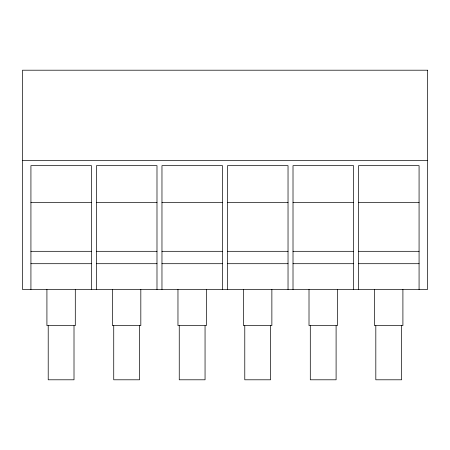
<?xml version="1.0" encoding="UTF-8"?>
<svg xmlns="http://www.w3.org/2000/svg" width="450" height="450" viewBox="0 0 450 450"><rect width="100%" height="100%" fill="white"/><g stroke="black" fill="none" stroke-linecap="round" stroke-linejoin="round"><path stroke-width="0.67" d="M22.5 160.504L427.5 160.504M30.926 202.472L91.468 202.472M96.446 202.472L156.988 202.472M161.966 202.472L222.508 202.472M227.492 202.472L288.034 202.472M293.012 202.472L353.554 202.472M358.532 202.472L419.074 202.472M30.926 251.314L91.468 251.314M96.446 251.314L156.988 251.314M161.966 251.314L222.508 251.314M227.492 251.314L288.034 251.314M293.012 251.314L353.554 251.314M358.532 251.314L419.074 251.314M30.926 263.7L91.468 263.7M96.446 263.7L156.988 263.7M161.966 263.7L222.508 263.7M227.492 263.7L288.034 263.7M293.012 263.7L353.554 263.7M358.532 263.7L419.074 263.7M419.074 289.496L419.074 165.662L358.532 165.662L358.532 289.496M402.907 289.496L402.907 325.62L374.529 325.62L374.529 289.496M401.619 325.749L401.619 379.794L375.817 379.794L375.817 325.749M353.554 289.496L353.554 165.662L293.012 165.662L293.012 289.496M337.387 289.496L337.387 325.62L309.009 325.62L309.009 289.496M336.099 325.749L336.099 379.794L310.298 379.794L310.298 325.749M288.034 289.496L288.034 165.662L227.492 165.662L227.492 289.496M271.868 289.496L271.868 325.62L243.484 325.62L243.484 289.496M270.574 325.749L270.574 379.794L244.778 379.794L244.778 325.749M222.508 289.496L222.508 165.662L161.966 165.662L161.966 289.496M206.342 289.496L206.342 325.62L177.964 325.62L177.964 289.496M205.054 325.749L205.054 379.794L179.252 379.794L179.252 325.749M156.988 289.496L156.988 165.662L96.446 165.662L96.446 289.496M140.822 289.496L140.822 325.62L112.444 325.62L112.444 289.496M139.528 325.749L139.528 379.794L113.732 379.794L113.732 325.749M91.468 289.496L91.468 165.662L30.926 165.662L30.926 289.496M75.296 289.496L75.296 325.62L46.918 325.62L46.918 289.496M74.008 325.749L74.008 379.794L48.212 379.794L48.212 325.749M427.5 70.206L22.5 70.206L22.5 289.496L427.5 289.496L427.5 70.206"/></g></svg>
